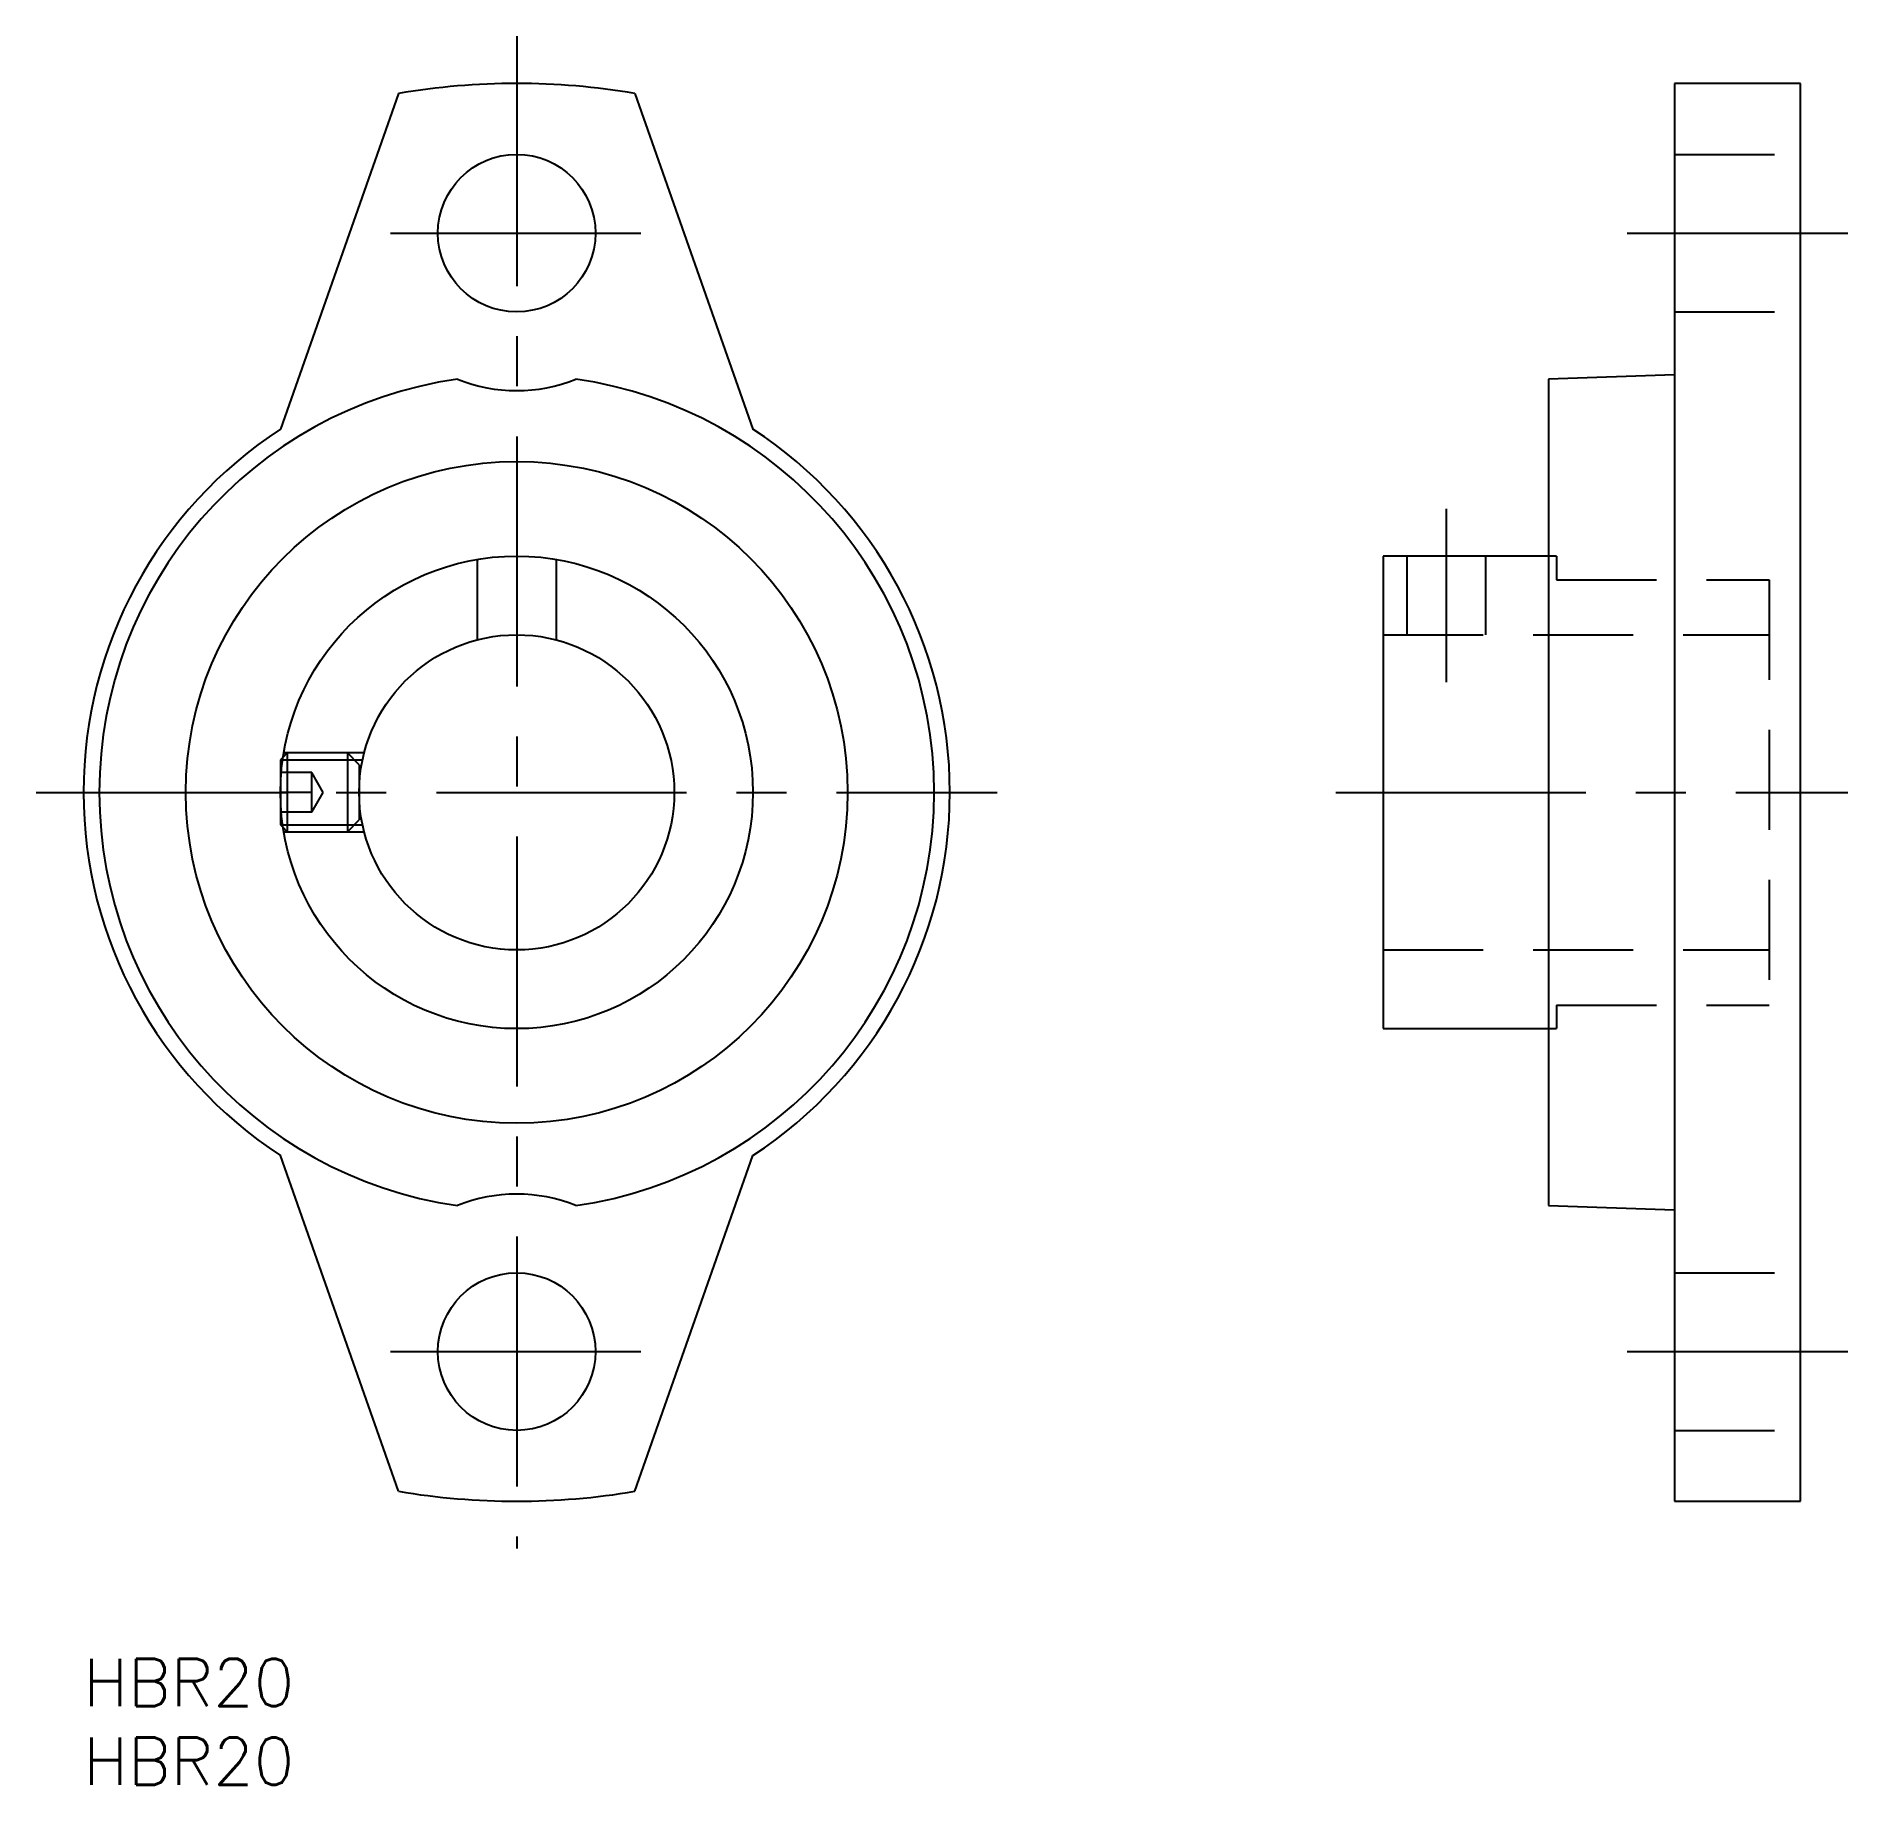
# Model space of a CAD drawing. Extents: x -3 to 112, y -8 to 103.
import ezdxf

# ---------------------------------------------------------------- set-up
doc = ezdxf.new("R2010")
doc.units = 0
doc.header["$LTSCALE"] = 0.5
doc.linetypes.add('CENTER', pattern=[50.8, 31.75, -6.35, 6.35, -6.35])
doc.linetypes.add('DASHED', pattern=[19.05, 12.7, -6.35])
for name, color, linetype in [('MSM_CENTER', 1, 'CENTER'), ('MSM_CONTINUOUS', 7, 'CONTINUOUS'), ('MSM_DASHED', 4, 'DASHED'), ('MSM_NARROW', 5, 'CONTINUOUS'), ('MSM_PART_NUMBER', 7, 'CONTINUOUS')]:
    doc.layers.add(name, color=color, linetype=linetype)
doc.styles.get("Standard").update_dxf_attribs({"font": 'txt.shx', "height": 3, "bigfont": 'bigfont.shx'})

# ---------------------------------------------------------------- blocks, each defined once
blk = doc.blocks.new('*U5')
at = {"layer": 'MSM_PART_NUMBER'}
blk.add_text('HBR20', height=3, dxfattribs=at).set_placement((0, -3))
blk = doc.blocks.new('*U6')
at = {"layer": 'MSM_PART_NUMBER'}
blk.add_text('HBR20', height=3, dxfattribs=at).set_placement((0, -8))

msp = doc.modelspace()

# ---------------------------------------------------------------- linework, layer by layer
at = {"layer": 'MSM_CENTER'}
for p, q in [((27.5, 103), (27.5, 7)), ((19.5, 90.5), (35.5, 90.5)), ((98, 90.5), (112, 90.5)), ((86.5, 73), (86.5, 62)), ((-3, 55), (58, 55)), ((79.5, 55), (112, 55)), ((19.5, 19.5), (35.5, 19.5)), ((98, 19.5), (112, 19.5))]:
    msp.add_line(p, q, dxfattribs=at)
at = {"layer": 'MSM_CONTINUOUS'}
for p, q in [((20, 99.37), (12.5, 78.05)), ((35, 99.37), (42.5, 78.05)), ((101, 100), (101, 10)), ((109, 100), (101, 100)), ((109, 10), (109, 100)), ((101, 81.5), (93, 81.23)), ((93, 81.23), (93, 28.77)), ((93, 70), (82.5, 70)), ((82.5, 70), (82.5, 40)), ((12.67, 57.23), (12.5, 57.07)), ((12.5, 57.07), (12.5, 52.93)), ((12.5, 52.93), (12.67, 52.77)), ((82.5, 40), (93, 40)), ((20, 10.63), (12.5, 31.95)), ((35, 10.63), (42.5, 31.95)), ((93, 28.77), (101, 28.5)), ((101, 10), (109, 10))]:
    msp.add_line(p, q, dxfattribs=at)
for centre, radius in [((27.5, 90.5), 5), ((27.5, 55), 21), ((27.5, 55), 15), ((27.5, 55), 10), ((27.5, 19.5), 5)]:
    msp.add_circle(centre, radius, dxfattribs=at)
for centre, radius, start, end in [((27.5, 55), 45, 80.4059, 99.5941), ((27.5, 55), 26.5, 98.1495, 261.8505), ((27.5, 90.5), 10, 247.9353, 292.0647), ((27.5, 55), 26.5, 278.1495, 81.8505), ((27.5, 55), 27.5, 123.0557, 236.9443), ((27.5, 55), 27.5, 303.0557, 56.9443), ((27.5, 19.5), 10, 67.9353, 112.0647), ((27.5, 55), 45, 260.4059, 279.5941)]:
    msp.add_arc(centre, radius, start, end, dxfattribs=at)
at = {"layer": 'MSM_DASHED'}
for p, q in [((101, 95.5), (109, 95.5)), ((101, 85.5), (109, 85.5)), ((25, 69.79), (25, 64.68)), ((30, 69.79), (30, 64.68)), ((84, 70), (84, 65)), ((89, 70), (89, 65)), ((93.5, 70), (93, 70)), ((93.5, 70), (93.5, 68.5)), ((93.5, 68.5), (107, 68.5)), ((107, 68.5), (107, 41.5)), ((82.5, 65), (107, 65)), ((12.67, 57.23), (12.93, 57.5)), ((17.82, 57.5), (12.71, 57.5)), ((12.93, 57.5), (12.93, 52.5)), ((17.5, 56.75), (16.75, 57.5)), ((16.75, 57.5), (16.75, 52.5)), ((12.64, 57.07), (17.72, 57.07)), ((17.5, 56.75), (17.5, 53.25)), ((14.5, 56.25), (12.5, 56.25)), ((14.5, 53.75), (14.5, 56.25)), ((15.22, 55), (14.5, 56.25)), ((14.5, 55), (12.5, 55)), ((14.5, 53.75), (15.22, 55)), ((14.5, 53.75), (12.5, 53.75)), ((12.64, 52.93), (17.72, 52.93)), ((16.75, 52.5), (17.5, 53.25)), ((12.93, 52.5), (12.67, 52.77)), ((12.71, 52.5), (17.82, 52.5)), ((82.5, 45), (107, 45)), ((93.5, 41.5), (107, 41.5)), ((93.5, 41.5), (93.5, 40)), ((93, 40), (93.5, 40)), ((101, 24.5), (109, 24.5)), ((101, 14.5), (109, 14.5))]:
    msp.add_line(p, q, dxfattribs=at)
at = {"layer": 'MSM_NARROW'}
for p, q in [((12.64, 57.07), (12.5, 57.07)), ((12.64, 52.93), (12.5, 52.93))]:
    msp.add_line(p, q, dxfattribs=at)

# ---------------------------------------------------------------- block references
at = {"layer": 'MSM_CONTINUOUS'}
for name in ['*U5', '*U6']:
    msp.add_blockref(name, (0, 0), dxfattribs=at)

doc.saveas('drawing.dxf')
